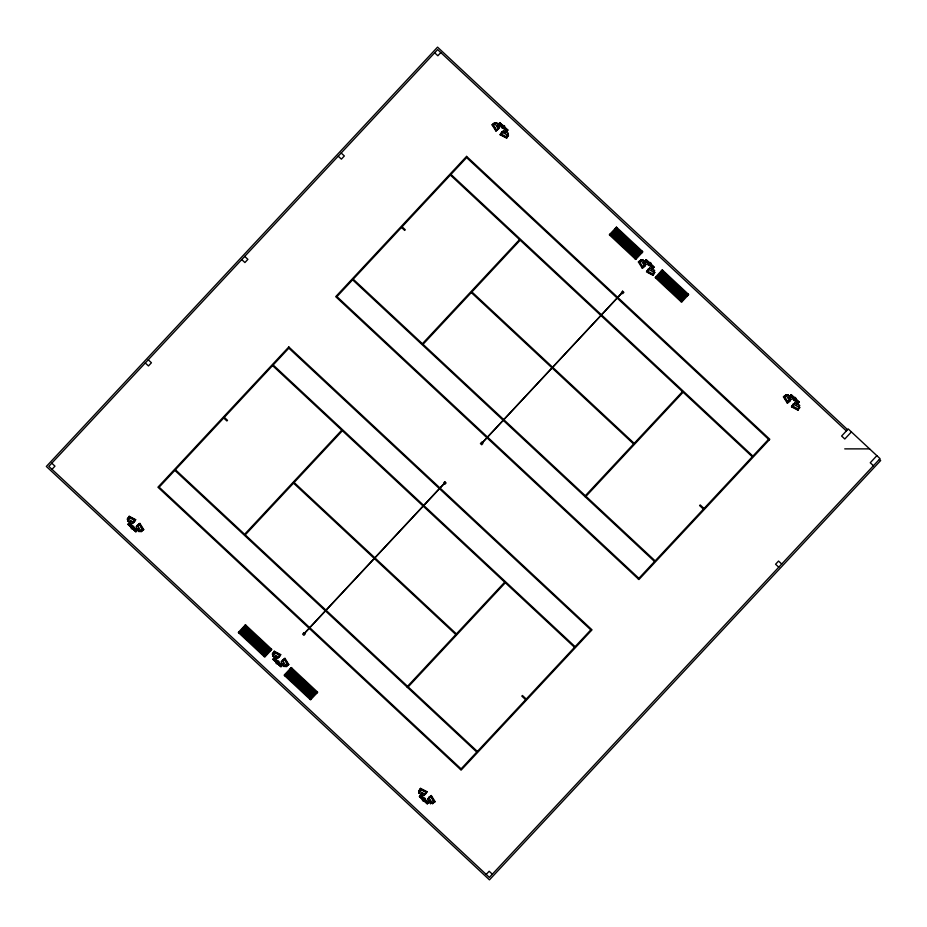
<?xml version="1.0" encoding="UTF-8"?>
<svg xmlns="http://www.w3.org/2000/svg" width="927" height="927" viewBox="0 0 927 927"><rect width="100%" height="100%" fill="white"/><g stroke="black" fill="none" stroke-linecap="round" stroke-linejoin="round"><path stroke-width="1.39" d="M127.59 521.113L129.143 517.359L134.821 520.314L132.364 523.593L127.59 521.113L129.143 517.359M272.631 656.049L274.195 652.295L279.873 655.238L277.405 658.518L272.631 656.049L274.195 652.295M508.205 133.303L506.652 137.057L500.962 134.114L503.431 130.834L508.205 133.303L506.652 137.057M418.958 793.176L420.51 789.422L426.2 792.365L423.732 795.644L418.958 793.176L420.51 789.422M654.532 270.429L652.967 274.183L647.289 271.229L649.757 267.961L654.532 270.429L652.967 274.183M799.584 405.366L798.02 409.108L792.342 406.165L794.81 402.886L799.584 405.366L798.02 409.108M129.004 524.427L130.278 523.013L129.386 524.636M129.386 523.234C131.275 520.939 129.34 525.319 129.884 522.283M130.626 522.782L129.664 522.596M275.192 658.031L275.609 656.27L274.102 659.109M274.438 658.17C274.589 655.806 275.643 660.163 274.566 657.822M275.203 658.564L275.481 657.927M505.273 131.402C507.359 132.77 505.064 130.348 505.354 131.425M506.745 130.244L505.238 133.082L505.655 131.321M420.371 796.49L421.924 793.396L420.812 796.432M420.777 795.192C420.985 793.199 421.912 796.78 420.893 794.949M651.6 268.517L652.365 268.923C650.719 267.08 652.898 269.919 652.654 268.39M652.678 267.173L651.554 270.209L651.971 268.448M797.776 403.233C797.544 405.006 796.965 402.225 796.733 403.488M797.73 402.109L796.223 404.937M134.033 528.286L133.685 526.212L131.599 526.015M279.073 663.222C279.49 657.104 272.399 664.705 278.471 663.871M504.809 127.752L504.462 125.678L502.376 125.481M425.4 800.349C425.366 793.813 418.946 802.794 425.145 800.708M651.125 264.879C651.542 258.76 644.45 266.373 650.522 265.528M421.6 795.609L421.808 795.053M129.201 516.304L127.323 519.19L129.201 516.304L135.643 519.653L133.778 522.538L135.643 519.653M129.757 522.898L130.556 521.333L130.139 523.095M500.151 134.774L502.017 131.889L500.151 134.774L506.594 138.111L508.459 135.226L506.594 138.111M505.238 133.082L506.791 129.989M274.241 651.241L272.376 654.126L274.241 651.241L280.684 654.589L278.818 657.463L280.684 654.589M648.043 269.676L648.344 269.015L646.478 271.889L652.921 275.238L654.786 272.353L652.921 275.238M420.267 789.028L420.568 788.367L427.011 791.704L426.71 792.376L420.267 789.028L418.703 791.252L420.568 788.367M421.136 794.949L421.924 793.396M425.447 793.929L425.145 794.59L427.011 791.704M791.519 406.826L793.396 403.94L791.519 406.826L797.973 410.174L799.839 407.289L799.537 407.95M796.606 405.145L797.023 403.384M797.973 410.174L798.263 409.502L791.82 406.165M506.409 129.792L506.038 131.518M274.044 659.364L274.937 657.753M651.843 268.529L652.735 266.918M652.226 268.726L653.118 267.115M420.754 796.687L421.646 795.076M796.884 403.454L797.776 401.843M797.266 403.662L798.159 402.04M130.232 523.558L129.513 522.898M505.563 130.869L506.281 131.53L505.644 130.788M651.89 267.996L652.596 268.656M797.011 402.839L797.649 403.581M130.556 521.333L130.939 521.53M132.364 523.593L134.821 520.314M500.962 134.114L503.431 130.834M504.856 132.885L505.505 132.7M275.609 656.27L275.991 656.467M651.171 270.012L651.554 270.209M653.454 273.001L652.434 274.45L647.509 271.901M422.306 793.593L421.658 793.779M131.252 526.304L131.333 528.738L133.418 528.935M502.028 125.771L502.11 128.204L504.195 128.401M277.405 658.518L279.873 655.238M647.289 271.229L648.668 269.502L653.442 271.97M426.2 792.365L424.821 794.103L420.047 791.635M792.342 406.165L793.709 404.427L798.483 406.907M648.587 269.398L649.757 267.961M423.732 795.644L424.902 794.196M793.639 404.334L794.81 402.886M505.91 132.144L505.169 131.646M498.761 125.458C497.938 123.048 498.772 126.478 499.352 125.041M136.443 529.375C139.282 530.986 135.203 528.123 137.741 529.63M644.3 262.005C645.169 260.371 645.041 264.276 645.111 261.46M644.879 261.588L645.667 262.167M281.565 664.23C282.144 662.99 283.013 666.003 282.121 663.987M282.051 665.018L281.796 664.068M789.445 396.907C791.496 396.42 789.097 397.521 789.874 397.579M429.12 801.681C428.471 802.179 427.625 800.65 428.61 802.017M51.993 469.34L54.96 466.154L51.785 463.187M440.812 52.572L437.845 55.759L434.659 52.793M498.761 123.905L499.943 122.642M507.811 129.977L506.629 131.252L498.772 123.894L506.802 131.066M135.852 531.785L137.034 530.511L129.166 523.164L127.984 524.439L135.863 531.762L128.158 524.253M341.762 430.151L244.612 534.288L175.423 469.734M519.537 239.595L422.399 343.72L353.21 279.178M342.399 430.754L245.249 534.879L407.544 686.293M520.174 240.197L423.036 344.323L585.331 495.736M239.479 632.353L245.423 625.992M610.487 234.682L616.42 228.32M238.946 633.048L246.072 625.412M609.954 235.377L617.081 227.741M240.244 633.06L246.188 626.698M611.252 235.4L617.185 229.039M240.371 633.187L246.315 626.814M611.38 235.516L617.312 229.154M241.008 633.778L246.941 627.417M612.017 236.107L617.95 229.745M241.136 633.894L247.069 627.533M612.144 236.234L618.077 229.861M241.773 634.485L247.706 628.124M612.782 236.825L618.715 230.464M241.901 634.613L247.833 628.239M612.909 236.941L618.842 230.58M242.538 635.204L248.471 628.842M613.547 237.532L619.479 231.171M242.665 635.319L248.598 628.958M613.674 237.66L619.607 231.286M243.303 635.91L249.236 629.549M614.311 238.251L620.244 231.889M243.43 636.038L249.363 629.665M614.439 238.366L620.372 232.005M244.068 636.629L250 630.267M615.064 238.957L621.009 232.596M244.195 636.745L250.128 630.383M615.192 239.085L621.136 232.712M244.832 637.336L250.765 630.974M615.829 239.676L621.774 233.314M244.96 637.463L250.893 631.09M615.957 239.792L621.901 233.43M245.585 638.054L251.53 631.693M616.594 240.383L622.538 234.021M245.713 638.17L251.657 631.808M616.722 240.51L622.666 234.137M246.35 638.761L252.295 632.399M617.359 241.101L623.303 234.74M246.478 638.888L252.422 632.515M617.486 241.217L623.431 234.855M247.115 639.479L253.059 633.118M618.124 241.808L624.068 235.446L618.251 241.935M247.242 639.595L253.187 633.234M247.88 640.186L253.824 633.825M618.888 242.526L624.821 236.153M248.007 640.314L253.952 633.941M619.016 242.642L624.949 236.281M248.645 640.905L254.589 634.543M619.653 243.233L625.586 236.872M248.772 641.02L254.716 634.659M619.781 243.361L625.713 236.988M249.409 641.611L255.342 635.25M620.418 243.952L626.351 237.579M249.537 641.739L255.47 635.366M620.545 244.068L626.478 237.706M250.174 642.33L256.107 635.968M621.183 244.658L627.115 238.297M250.302 642.446L256.234 636.084M621.31 244.774L627.243 238.413M251.066 643.164L256.872 636.675M622.075 245.493L627.88 239.004M251.704 643.755L257.636 637.394M622.712 246.084L628.645 239.722M251.831 643.871L257.764 637.509M622.84 246.2L628.773 239.838M252.468 644.462L258.401 638.1M623.477 246.802L629.41 240.429M252.596 644.589L258.529 638.216M623.593 246.918L629.537 240.556M253.233 645.18L259.166 638.819M624.23 247.509L630.175 241.147M253.361 645.296L259.293 638.935M624.358 247.625L630.302 241.263M253.998 645.887L259.931 639.526M624.995 248.227L630.939 241.854M254.125 646.015L260.058 639.642M625.122 248.343L631.067 241.982M254.751 646.606L260.823 640.36M625.76 248.934L631.832 242.689M255.516 647.313L261.46 640.951M255.643 647.44L261.588 641.067M256.281 648.031L262.225 641.658M627.289 250.36L633.234 243.998M256.408 648.147L262.353 641.785M627.417 250.475L633.361 244.114M257.046 648.738L262.99 642.376M628.054 251.078L633.987 244.705M257.173 648.854L263.117 642.492M628.182 251.194L634.114 244.832M257.81 649.456L263.755 643.083M628.819 251.785L634.752 245.423M257.938 649.572L263.882 643.211M628.946 251.901L634.879 245.539M258.575 650.163L264.508 643.802M629.584 252.503L635.516 246.13M258.703 650.279L264.635 643.917M629.711 252.619L635.644 246.258M259.34 650.881L265.273 644.508M630.348 253.21L636.281 246.849M259.467 650.997L265.4 644.636M630.476 253.326L636.409 246.964M260.105 651.588L266.037 645.227M631.113 253.928L637.046 247.555M260.232 651.704L266.165 645.343M631.241 254.044L637.173 247.683M260.869 652.307L266.802 645.934M631.878 254.635L637.811 248.274M260.997 652.423L266.93 646.061M632.005 254.751L637.938 248.39M261.634 653.014L267.567 646.652M632.631 255.354L638.576 248.981M261.762 653.129L267.694 646.768M632.759 255.47L638.703 249.108M262.399 653.732L268.332 647.359M633.396 256.061L639.34 249.699M262.526 653.848L268.459 647.486M633.523 256.176L639.468 249.815M263.152 654.439L269.097 648.077M634.161 256.779L640.105 250.406M263.28 654.555L269.224 648.193M634.288 256.895L640.233 250.533M263.917 655.157L269.861 648.784M634.925 257.486L640.87 251.124M264.044 655.273L269.989 648.912M635.053 257.602L640.997 251.24M264.091 656.501L271.217 648.865M635.099 258.842L642.226 251.194M282.086 665.447L280.893 666.71L273.025 659.375L274.218 658.1L282.063 665.459M304.334 633.338L444.114 483.512M482.121 442.782L621.901 292.955L482.214 442.944M304.427 633.5L444.242 483.627M284.774 675.806L291.901 668.158M655.783 278.135L662.909 270.499M286.072 675.818L292.005 669.456M657.081 278.146L663.014 271.785M286.2 675.934L292.132 669.572M657.208 278.274L663.141 271.901M286.837 676.536L292.77 670.163M657.846 278.865L663.778 272.503M286.964 676.652L292.897 670.279M657.973 278.981L663.906 272.619M287.602 677.243L293.535 670.881M658.599 279.572L664.543 273.21M287.729 677.359L293.662 670.997M658.726 279.699L664.671 273.326M288.494 678.077L294.299 671.588M659.364 280.29L665.435 274.044M289.131 678.668L295.064 672.307M660.128 280.997L666.073 274.635M289.247 678.784L295.192 672.423M660.256 281.124L666.2 274.751M289.884 679.375L295.829 673.014M660.893 281.715L666.837 275.354M290.012 679.503L295.956 673.129M661.021 281.831L666.965 275.47M290.649 680.094L296.594 673.732M661.658 282.422L667.602 276.061M290.777 680.209L296.721 673.848M661.785 282.55L667.73 276.176M291.414 680.8L297.358 674.439M662.423 283.141L668.367 276.779M291.541 680.928L297.486 674.555M662.55 283.256L668.483 276.895M292.179 681.519L298.123 675.157M663.187 283.847L669.12 277.486M292.306 681.635L298.251 675.273M663.315 283.975L669.248 277.602M292.944 682.226L298.888 675.864M663.952 284.566L669.885 278.204M293.071 682.353L299.015 675.98M664.08 284.682L670.012 278.32M293.708 682.944L299.641 676.583M664.717 285.273L670.65 278.911M293.836 683.06L299.769 676.698M664.844 285.4L670.777 279.027M294.473 683.651L300.406 677.289M665.482 285.991L671.415 279.63M294.601 683.778L300.533 677.405M665.609 286.107L671.542 279.745M295.238 684.369L301.171 678.008M666.246 286.698L672.179 280.336M295.365 684.485L301.298 678.124M666.374 286.825L672.307 280.452M296.003 685.076L301.935 678.715M667.011 287.416L672.944 281.055M296.13 685.204L302.063 678.831M667.139 287.532L673.072 281.171M296.767 685.795L302.7 679.433M667.764 288.123L673.709 281.762M296.895 685.91L302.828 679.549M667.892 288.251L673.836 281.878M297.532 686.501L303.465 680.14M668.529 288.842L674.474 282.48M297.66 686.629L303.592 680.256M668.657 288.957L674.601 282.596M298.285 687.22L304.23 680.858M669.294 289.548L675.238 283.187M298.413 687.336L304.357 680.974M669.421 289.676L675.366 283.303M299.05 687.927L304.995 681.565M670.059 290.267L676.003 283.905M299.178 688.054L305.122 681.681M670.186 290.383L676.131 284.021M299.815 688.645L305.759 682.284M670.824 290.974L676.768 284.612M299.942 688.761L305.887 682.399M670.951 291.101L676.895 284.728M300.58 689.352L306.524 682.99M671.588 291.692L677.521 285.331M300.707 689.479L306.652 683.106M671.716 291.808L677.649 285.446M301.345 690.07L307.416 683.825M672.481 292.526L678.286 286.037M302.109 690.777L308.042 684.416M673.118 293.117L679.051 286.756M302.237 690.905L308.17 684.532M673.245 293.233L679.178 286.872M302.874 691.496L308.807 685.134M673.883 293.824L679.815 287.463M303.002 691.612L308.934 685.25M674.01 293.952L679.943 287.579M303.639 692.202L309.572 685.841M674.647 294.543L680.58 288.181M303.766 692.33L309.699 685.957M674.775 294.659L680.708 288.297M304.404 692.921L310.336 686.559M675.412 295.25L681.345 288.888M304.531 693.037L310.464 686.675M675.54 295.377L681.472 289.004M305.168 693.628L311.229 687.382M676.293 296.084L682.11 289.606M305.933 694.346L311.866 687.985M676.93 296.675L682.875 290.313M306.061 694.462L311.993 688.101M677.058 296.802L683.002 290.429M306.698 695.053L312.631 688.691M677.695 297.393L683.639 291.032M306.814 695.18L312.758 688.807M677.822 297.509L683.767 291.148M307.451 695.771L313.396 689.41M678.46 298.1L684.404 291.738M307.579 695.887L313.523 689.526M678.587 298.227L684.532 291.854M308.216 696.478L314.16 690.117M679.224 298.818L685.169 292.457M308.343 696.606L314.288 690.233M679.352 298.934L685.296 292.573M308.981 697.197L315.053 690.951M680.117 299.653L685.934 293.164M309.745 697.904L315.69 691.542M680.754 300.244L686.687 293.871M309.873 698.031L315.817 691.658M680.881 300.36L686.814 293.998M309.919 699.259L317.046 691.623M680.928 301.588L688.054 293.952M406.953 686.93L504.694 582.168M584.74 496.374L682.481 391.611M407.59 687.521L505.331 582.759M585.377 496.965L683.118 392.202M799.178 402.04L797.996 403.303L790.152 395.945L791.31 394.693L799.097 402.121M428.413 802.562L427.22 803.836L419.352 796.502L420.545 795.227L428.332 802.655L420.371 795.412M460.51 769.514L590.789 629.873M638.286 578.958L768.564 439.317M851.403 431.924L844.798 439.004L841.612 436.038L848.217 428.958L880.047 458.645L489.363 877.394L48.807 466.374L437.637 49.606L846.363 430.939M486.188 874.428L489.155 871.241L492.341 874.207M876.861 455.678L870.256 462.758L873.443 465.725M498.216 128.668L499.572 127.405L496.733 122.839L493.129 124.693L496.501 130.128L499.572 127.405M136.223 527.011L139.293 524.288L142.665 529.723L139.05 531.577L136.223 527.011L139.293 524.288M645.899 264.531L642.828 267.254L639.456 261.82L643.06 259.966L645.899 264.531L642.828 267.254M281.263 661.948L284.346 659.224L287.718 664.659L284.102 666.513L281.263 661.948L282.631 660.684M790.94 399.467L787.869 402.191L784.497 396.756L788.112 394.902L790.94 399.467L787.869 402.191M427.59 799.074L430.661 796.351L434.033 801.774L430.429 803.639L427.59 799.074L428.946 797.799M496.501 130.128L498.135 128.633L495.296 124.067L493.129 124.693M284.346 659.224L282.712 660.719L285.539 665.285L287.718 664.659M430.661 796.351L429.027 797.846L431.866 802.411L434.033 801.774M492.086 124.832L494.798 122.723L492.086 124.832L495.91 130.997L496.548 130.649L492.724 124.485M495.296 124.067L496.733 122.839M497.081 125.62L500.279 124.195L498.575 124.705M495.91 130.997L498.622 128.888L497.984 129.235M139.884 523.419L137.173 525.539L139.884 523.419L143.708 529.584L140.997 531.692L143.708 529.584M138.343 529.108L138.482 528.436L136.002 530.522M139.05 531.577L142.665 529.723M638.402 261.959L641.125 259.85L638.402 261.959L642.226 268.123L644.949 266.014L642.226 268.123M639.456 261.82L643.06 259.966M643.408 262.747L644.902 261.831M288.76 664.52L286.049 666.629L288.76 664.52L284.937 658.355L282.225 660.464L282.862 660.128M283.535 663.373L282.04 664.288M284.102 666.513L285.539 665.285M783.454 396.883L786.166 394.775L783.454 396.883L787.278 403.048L789.989 400.939L787.278 403.048M784.497 396.756L788.112 394.902M788.46 397.671L791.646 396.258L788.68 398.042M433.013 803.408L432.364 803.755L435.087 801.646L431.264 795.482L428.541 797.591L429.189 797.243M429.722 801.171L429.85 800.499L426.883 802.284M430.429 803.639L431.866 802.411M498.599 124.554L499.271 125.122M790.267 396.362L790.094 397.428M498.517 124.844L500.047 123.824M135.736 530.592L138.702 528.807M646.374 260.95L645.065 262.341L646.119 261.02M283.755 663.732L280.788 665.528L282.098 664.138M280.788 665.528L282.329 664.508M789.885 396.907L791.426 395.887M791.646 396.258L789.039 397.729M427.15 802.214L429.85 800.499M427.115 802.643L430.082 800.858M497.312 125.979L498.807 125.064M136.987 529.352L138.482 528.436M643.998 262.805L646.606 261.321M643.639 263.106L645.065 262.341M284.937 658.355L284.299 658.703L288.123 664.868M435.087 801.646L434.439 801.994L430.615 795.829M790.383 397.243L790.163 396.397M844.729 448.877L869.572 448.877M502.341 132.376L507.115 134.844M500.453 134.102L506.895 137.451M501.194 134.774L506.107 137.323M646.768 271.229L653.222 274.566M796.942 402.921L797.753 403.338M796.641 403.454L797.498 403.882M796.536 403.697L797.359 404.114M793.79 407.474L796.247 408.749M129.687 517.092L134.6 519.641M128.899 516.976L135.342 520.314M128.679 519.572L133.453 522.052M275.968 652.666L278.424 653.941M273.952 651.901L280.394 655.25M273.72 654.508L278.494 656.976M274.855 657.301L275.678 657.707M274.716 657.533L275.574 657.961M274.462 658.077L275.273 658.483M422.283 789.781L424.751 791.055M421.043 794.659L421.889 795.076M847.556 429.664L437.544 47.15L46.35 466.455L489.456 879.85L880.65 460.545L879.375 459.363M615.852 227.787L642.26 252.434M661.681 270.545L688.089 295.18M615.261 228.424L615.899 229.015M641.032 252.468L641.669 253.071M661.09 271.171L661.716 271.773M686.861 295.226L687.498 295.817M499.862 122.723L507.787 130M499.769 122.828L507.637 130.162M499.653 122.955L507.509 130.29M791.137 394.879L799.004 402.225M499.502 123.106L507.37 130.452M646.189 259.85L653.964 267.289M791.021 395.018L798.889 402.353M499.352 123.279L507.22 130.614M645.968 260.081L653.836 267.416M790.87 395.169L798.738 402.503M790.719 395.331L798.587 402.677M499.201 123.442L507.069 130.777M645.829 260.232L653.697 267.579M790.569 395.493L798.437 402.839M499.05 123.592L506.918 130.927M645.679 260.394L653.535 267.741M790.43 395.655L798.286 402.99M645.516 260.568L653.384 267.903M790.302 395.783L798.17 403.118M645.377 260.719L653.245 268.054M790.21 395.887L798.077 403.222M645.25 260.846L653.118 268.193M609.92 234.149L636.328 258.795M655.737 276.906L682.156 301.553M769.201 439.908L466.629 157.613L336.941 296.617L638.888 578.321M450.951 174.415L752.898 456.119M450.36 175.052L752.295 456.756M341.171 153.001L344.346 155.968L341.379 159.154L338.204 156.188M781.728 564.022L778.541 561.055L775.575 564.242L778.761 567.208M402.086 226.802L405.261 229.769L404.67 230.406L401.484 227.428M471.901 291.935L634.207 443.361M704.022 508.494L700.209 504.937L699.607 505.574L703.431 509.132M471.31 292.573L633.604 443.987M585.968 496.327L655.157 560.881M352.619 279.815L654.555 561.519M244.705 256.397L247.891 259.363L244.913 262.55L241.738 259.583M591.426 630.464L288.842 348.17L159.154 487.173L461.101 768.877M273.164 364.971L575.111 646.675M272.573 365.609L574.52 647.313M224.299 417.359L227.486 420.325L226.883 420.962L223.708 417.996M294.114 482.492L456.42 633.917M526.235 699.051L522.422 695.493L521.831 696.131L525.644 699.688M293.523 483.129L455.829 634.555M148.239 359.792L151.425 362.758L148.459 365.945L145.272 362.978M408.181 686.895L477.37 751.438M174.832 470.371L476.779 752.075M244.844 625.447L271.263 650.094M290.672 668.205L317.08 692.851M270.035 650.14L270.661 650.731M290.081 668.842L290.719 669.433M315.852 692.886L316.489 693.489M274.044 658.286L281.912 665.632M128.992 523.361L136.953 530.592M273.917 658.425L281.785 665.76M128.876 523.488L136.744 530.823M273.778 658.576L281.646 665.91M128.726 523.639L136.593 530.986M273.627 658.738L281.495 666.084M420.244 795.54L428.112 802.886M273.465 658.9L281.333 666.246M420.105 795.702L427.973 803.037M128.575 523.801L136.443 531.148M273.326 659.062L281.194 666.397M419.943 795.864L427.81 803.199M128.424 523.975L136.292 531.31M273.198 659.19L281.066 666.525M128.274 524.126L136.142 531.461M273.048 659.352L280.974 666.629M419.792 796.026L427.66 803.373M419.653 796.177L427.521 803.524M419.525 796.316L427.301 803.755M238.911 631.82L265.319 656.455M284.74 674.566L311.148 699.213M786.664 396.13L789.503 400.696M784.091 396.547L787.915 402.712M784.265 397.312L786.455 400.835M645.146 261.518L645.598 262.248M644.589 261.762L645.088 262.584M641.623 261.194L644.45 265.759M639.051 261.611L642.874 267.776M498.552 124.461L499.05 125.284M498.054 124.797L498.529 125.585M492.897 125.249L495.818 129.954M431.356 796.525L433.535 800.047M428.401 801.021L428.888 801.843M285.029 659.398L287.219 662.921M282.075 663.894L282.526 664.624M139.977 524.462L142.897 529.166M139.247 523.767L143.071 529.931M137.659 525.783L140.498 530.348M137.022 528.958L137.52 529.78M136.524 529.294L136.999 530.082M792.979 398.61C795.308 405.122 797.927 393.79 792.979 398.61M288.807 346.941L157.926 487.22L461.136 770.105L592.017 629.827L288.807 346.941M466.582 156.385L335.713 296.663L638.923 579.549L769.804 439.271L466.582 156.385M245.435 624.821L238.32 632.457L264.728 657.092L271.854 649.456L245.435 624.821M616.443 227.15L609.317 234.786L635.737 259.433L642.863 251.796L616.443 227.15M632.469 243.28L626.525 249.653L632.596 243.407M646.27 259.757L645.076 261.032L652.944 268.378L654.138 267.103L646.27 259.757M303.824 632.863L302.642 634.138L303.917 635.319L305.099 634.056L303.824 632.863M444.798 481.762L443.616 483.037L444.879 484.23L446.072 482.955L444.798 481.762M481.611 442.306L480.429 443.581L481.704 444.763L482.886 443.488L481.611 442.306M622.585 291.205L621.391 292.48L622.666 293.662L623.859 292.399L622.585 291.205M291.263 667.567L284.137 675.204L310.557 699.85L317.683 692.214L291.263 667.567M662.272 269.908L655.146 277.544L681.565 302.179L688.68 294.543L662.272 269.908"/></g></svg>
